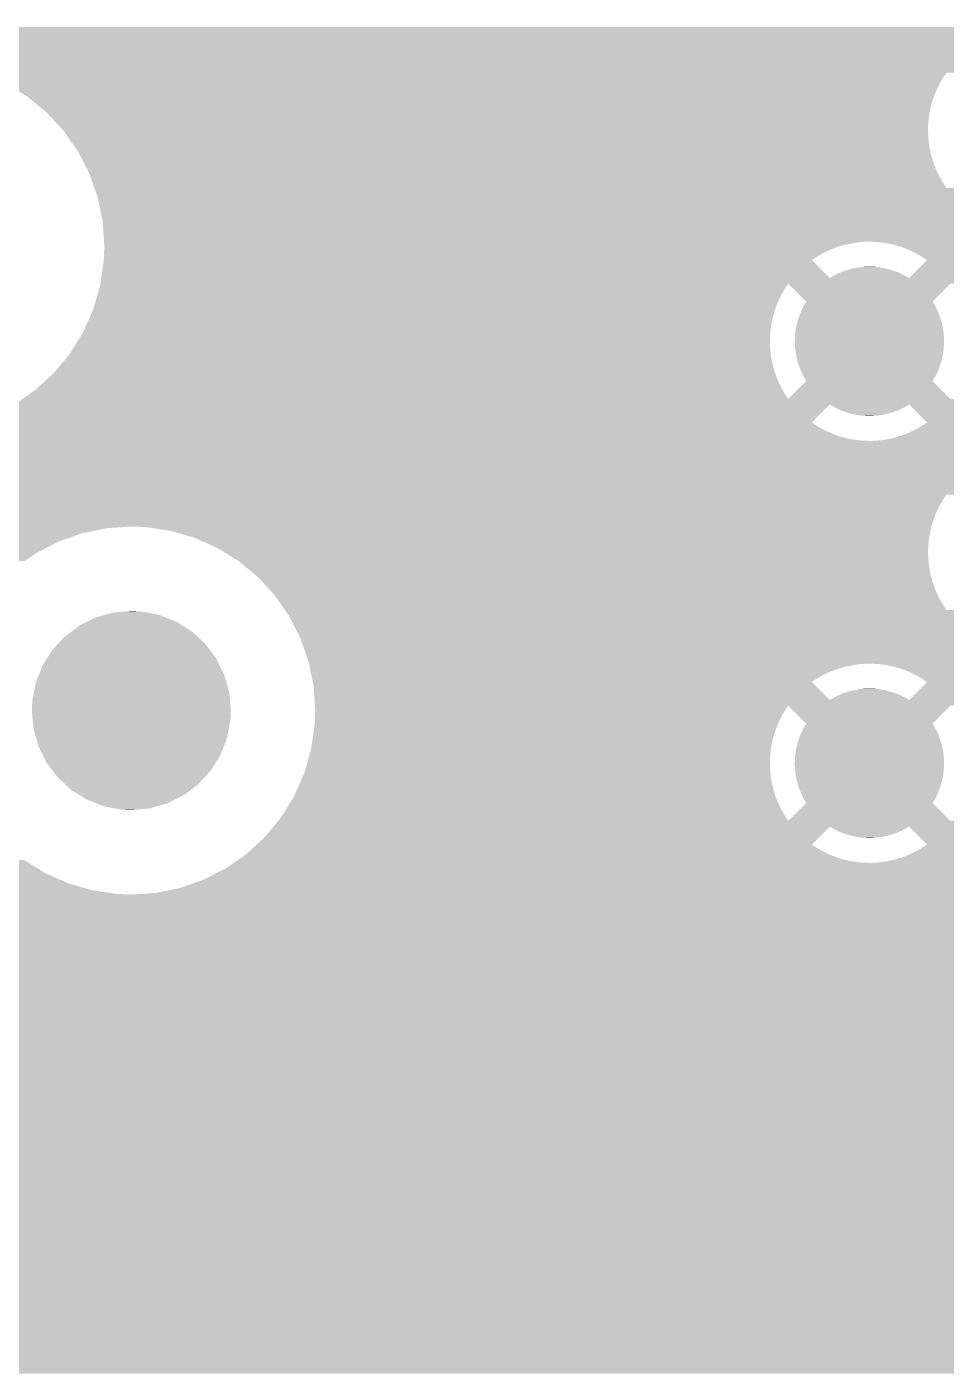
# Model space of a CAD drawing. Extents: x 295 to 953, y 10 to 290.
# Drawn here: x 764.64 to 775.71, y 251.25 to 267.46 of the extents above; entities that cross this region are included whole.
import ezdxf

# ---------------------------------------------------------------- set-up
doc = ezdxf.new("R2010")
doc.units = 0
doc.header["$LTSCALE"] = 5
doc.header["$MEASUREMENT"] = 0
doc.layers.add('FROMC1', color=7, linetype='CONTINUOUS')

msp = doc.modelspace()

# ---------------------------------------------------------------- linework, layer by layer
at = {"layer": 'FROMC1'}
for points in [[(728.195, 267.459), (728.195, 267.46), (779.868, 267.459), (779.867, 267.46)], [(728.201, 267.45), (728.195, 267.459), (779.868, 267.45), (779.868, 267.459)], [(728.22, 267.414), (728.201, 267.45), (779.868, 267.414), (779.868, 267.45)], [(728.222, 267.41), (728.22, 267.414), (776.595, 267.41), (776.665, 267.414)], [(728.226, 267.402), (728.222, 267.41), (776.526, 267.402), (776.595, 267.41)], [(728.233, 267.39), (728.226, 267.402), (776.457, 267.39), (776.526, 267.402)], [(728.234, 267.388), (728.233, 267.39), (776.448, 267.388), (776.457, 267.39)], [(728.24, 267.375), (728.234, 267.388), (776.389, 267.375), (776.448, 267.388)], [(728.249, 267.355), (728.24, 267.375), (776.322, 267.355), (776.389, 267.375)], [(728.26, 267.332), (728.249, 267.355), (776.256, 267.332), (776.322, 267.355)], [(728.263, 267.325), (728.26, 267.332), (776.241, 267.325), (776.256, 267.332)], [(728.272, 267.304), (728.263, 267.325), (776.192, 267.304), (776.241, 267.325)], [(728.284, 267.273), (728.272, 267.304), (776.129, 267.273), (776.192, 267.304)], [(728.289, 267.26), (728.284, 267.273), (776.107, 267.26), (776.129, 267.273)], [(728.296, 267.239), (728.289, 267.26), (776.069, 267.239), (776.107, 267.26)], [(728.309, 267.201), (728.296, 267.239), (776.01, 267.201), (776.069, 267.239)], [(728.311, 267.194), (728.309, 267.201), (776.001, 267.194), (776.01, 267.201)], [(728.311, 267.193), (728.311, 267.194), (775.999, 267.193), (776.001, 267.194)], [(728.329, 267.127), (728.311, 267.193), (776.065, 267.127), (775.999, 267.193)], [(728.343, 267.058), (728.329, 267.127), (776.133, 267.058), (776.065, 267.127)], [(728.347, 267.033), (728.343, 267.058), (776.158, 267.033), (776.133, 267.058)], [(763.536, 267.026), (763.358, 267.033), (776.166, 267.026), (776.158, 267.033)], [(763.832, 266.981), (763.536, 267.026), (776.21, 266.981), (776.166, 267.026)], [(763.848, 266.977), (763.832, 266.981), (776.215, 266.977), (776.21, 266.981)], [(764.081, 266.909), (763.848, 266.977), (779.868, 266.909), (779.868, 266.977)], [(764.12, 266.897), (764.081, 266.909), (775.707, 266.897), (775.715, 266.909)], [(764.225, 266.851), (764.12, 266.897), (775.676, 266.851), (775.707, 266.897)], [(764.36, 266.791), (764.225, 266.851), (775.641, 266.791), (775.676, 266.851)], [(764.394, 266.775), (764.36, 266.791), (775.633, 266.775), (775.641, 266.791)], [(764.47, 266.728), (764.394, 266.775), (775.609, 266.728), (775.633, 266.775)], [(764.573, 266.665), (764.47, 266.728), (775.581, 266.665), (775.609, 266.728)], [(764.649, 266.618), (764.573, 266.665), (775.564, 266.618), (775.581, 266.665)], [(764.671, 266.599), (764.649, 266.618), (775.557, 266.599), (775.564, 266.618)], [(764.752, 266.532), (764.671, 266.599), (775.536, 266.532), (775.557, 266.599)], [(764.834, 266.465), (764.752, 266.532), (775.52, 266.465), (775.536, 266.532)], [(764.88, 266.427), (764.834, 266.465), (775.513, 266.427), (775.52, 266.465)], [(764.908, 266.396), (764.88, 266.427), (775.507, 266.396), (775.513, 266.427)], [(764.972, 266.327), (764.908, 266.396), (775.499, 266.327), (775.507, 266.396)], [(765.037, 266.257), (764.972, 266.327), (775.494, 266.257), (775.499, 266.327)], [(765.083, 266.206), (765.037, 266.257), (775.494, 266.206), (775.494, 266.257)], [(765.097, 266.187), (765.083, 266.206), (775.494, 266.187), (775.494, 266.206)], [(765.145, 266.117), (765.097, 266.187), (775.498, 266.117), (775.494, 266.187)], [(765.194, 266.048), (765.145, 266.117), (775.505, 266.048), (775.498, 266.117)], [(765.242, 265.979), (765.194, 266.048), (775.517, 265.979), (775.505, 266.048)], [(765.255, 265.96), (765.242, 265.979), (775.521, 265.96), (775.517, 265.979)], [(765.28, 265.911), (765.255, 265.96), (775.533, 265.911), (775.521, 265.96)], [(765.315, 265.844), (765.28, 265.911), (775.552, 265.844), (775.533, 265.911)], [(765.348, 265.779), (765.315, 265.844), (775.576, 265.779), (775.552, 265.844)], [(765.381, 265.714), (765.348, 265.779), (775.603, 265.714), (775.576, 265.779)], [(765.392, 265.694), (765.381, 265.714), (775.613, 265.694), (775.603, 265.714)], [(765.407, 265.652), (765.392, 265.694), (775.634, 265.652), (775.613, 265.694)], [(765.428, 265.591), (765.407, 265.652), (775.669, 265.591), (775.634, 265.652)], [(765.449, 265.533), (765.428, 265.591), (775.707, 265.533), (775.669, 265.591)], [(765.453, 265.521), (765.449, 265.533), (775.715, 265.521), (775.707, 265.533)], [(765.477, 265.453), (765.453, 265.521), (779.868, 265.453), (779.868, 265.521)], [(765.492, 265.411), (765.477, 265.453), (776.172, 265.411), (776.215, 265.453)], [(765.527, 265.237), (765.492, 265.411), (775.999, 265.237), (776.172, 265.411)], [(765.535, 265.199), (765.527, 265.237), (776.057, 265.199), (775.999, 265.237)], [(765.543, 265.163), (765.535, 265.199), (776.117, 265.163), (776.057, 265.199)], [(765.549, 265.132), (765.543, 265.163), (776.179, 265.132), (776.117, 265.163)], [(765.552, 265.117), (765.549, 265.132), (776.212, 265.117), (776.179, 265.132)], [(765.553, 265.104), (765.552, 265.117), (776.243, 265.104), (776.212, 265.117)], [(765.555, 265.079), (765.553, 265.104), (776.308, 265.079), (776.243, 265.104)], [(765.556, 265.059), (765.555, 265.079), (776.375, 265.059), (776.308, 265.079)], [(765.557, 265.042), (765.556, 265.059), (776.443, 265.042), (776.375, 265.059)], [(765.558, 265.03), (765.557, 265.042), (776.512, 265.03), (776.443, 265.042)], [(765.559, 265.021), (765.558, 265.03), (776.581, 265.021), (776.512, 265.03)], [(765.559, 265.017), (765.559, 265.021), (776.651, 265.017), (776.581, 265.021)], [(765.559, 265.016), (765.559, 265.017), (776.72, 265.016), (776.651, 265.017)], [(765.569, 264.874), (765.559, 265.016), (779.868, 264.874), (779.868, 265.016)], [(765.569, 264.87), (765.569, 264.874), (774.69, 264.87), (774.76, 264.874)], [(765.569, 264.862), (765.569, 264.87), (774.621, 264.862), (774.69, 264.87)], [(765.57, 264.85), (765.569, 264.862), (774.552, 264.85), (774.621, 264.862)], [(765.571, 264.835), (765.57, 264.85), (774.484, 264.835), (774.552, 264.85)], [(765.572, 264.818), (765.571, 264.835), (774.427, 264.818), (774.484, 264.835)], [(765.571, 264.792), (765.572, 264.815), (774.351, 264.792), (774.417, 264.815)], [(765.572, 264.815), (765.572, 264.818), (774.417, 264.815), (774.427, 264.818)], [(774.829, 264.873), (774.76, 264.874), (779.868, 264.873), (779.868, 264.874)], [(774.899, 264.869), (774.829, 264.873), (779.868, 264.869), (779.868, 264.873)], [(774.968, 264.86), (774.899, 264.869), (779.868, 264.86), (779.868, 264.869)], [(775.037, 264.848), (774.968, 264.86), (779.868, 264.848), (779.868, 264.86)], [(775.105, 264.831), (775.037, 264.848), (779.868, 264.831), (779.868, 264.848)], [(775.172, 264.811), (775.105, 264.831), (779.868, 264.811), (779.868, 264.831)], [(775.237, 264.786), (775.172, 264.811), (779.868, 264.786), (779.868, 264.811)], [(765.535, 264.437), (765.565, 264.64), (774.31, 264.437), (774.106, 264.64)], [(765.565, 264.64), (765.566, 264.653), (774.106, 264.64), (774.094, 264.653)], [(765.566, 264.661), (765.568, 264.699), (774.105, 264.661), (774.164, 264.699)], [(765.566, 264.653), (765.566, 264.661), (774.094, 264.653), (774.105, 264.661)], [(765.568, 264.699), (765.569, 264.733), (774.164, 264.699), (774.224, 264.733)], [(765.569, 264.733), (765.57, 264.764), (774.224, 264.733), (774.287, 264.764)], [(765.57, 264.764), (765.571, 264.792), (774.287, 264.764), (774.351, 264.792)], [(775.301, 264.758), (775.237, 264.786), (779.868, 264.758), (779.868, 264.786)], [(775.265, 264.437), (775.481, 264.653), (779.868, 264.437), (779.868, 264.653)], [(775.363, 264.727), (775.301, 264.758), (779.868, 264.727), (779.868, 264.758)], [(775.423, 264.691), (775.363, 264.727), (779.868, 264.691), (779.868, 264.727)], [(775.481, 264.653), (775.423, 264.691), (779.868, 264.653), (779.868, 264.691)], [(774.363, 264.467), (774.398, 264.485), (775.213, 264.467), (775.176, 264.485)], [(774.398, 264.485), (774.417, 264.494), (775.176, 264.485), (775.159, 264.494)], [(774.417, 264.494), (774.453, 264.51), (775.159, 264.494), (775.121, 264.51)], [(774.453, 264.51), (774.473, 264.517), (775.121, 264.51), (775.103, 264.517)], [(774.473, 264.517), (774.51, 264.53), (775.103, 264.517), (775.064, 264.53)], [(774.51, 264.53), (774.531, 264.536), (775.064, 264.53), (775.046, 264.536)], [(774.531, 264.536), (774.568, 264.547), (775.046, 264.536), (775.005, 264.547)], [(774.568, 264.547), (774.59, 264.552), (775.005, 264.547), (774.987, 264.552)], [(774.59, 264.552), (774.627, 264.56), (774.987, 264.552), (774.945, 264.56)], [(774.627, 264.56), (774.65, 264.563), (774.945, 264.56), (774.928, 264.563)], [(774.65, 264.563), (774.687, 264.569), (774.928, 264.563), (774.884, 264.569)], [(774.687, 264.569), (774.713, 264.571), (774.884, 264.569), (774.868, 264.571)], [(774.713, 264.571), (774.747, 264.573), (774.868, 264.571), (774.82, 264.573)], [(774.747, 264.573), (774.808, 264.574), (774.82, 264.573), (774.808, 264.574)], [(765.511, 264.311), (765.521, 264.343), (773.771, 264.311), (773.793, 264.343)], [(765.521, 264.343), (765.525, 264.369), (773.793, 264.343), (773.81, 264.369)], [(765.525, 264.369), (765.535, 264.437), (779.868, 264.369), (779.868, 264.437)], [(774.026, 264.153), (773.81, 264.369), (775.549, 264.153), (775.765, 264.369)], [(774.31, 264.437), (774.344, 264.457), (775.265, 264.437), (775.23, 264.457)], [(774.344, 264.457), (774.363, 264.467), (775.23, 264.457), (775.213, 264.467)], [(765.457, 264.125), (765.476, 264.188), (773.676, 264.125), (773.704, 264.188)], [(765.476, 264.188), (765.494, 264.251), (773.704, 264.188), (773.736, 264.251)], [(765.494, 264.251), (765.511, 264.311), (773.736, 264.251), (773.771, 264.311)], [(765.379, 263.925), (765.409, 263.992), (773.615, 263.925), (773.631, 263.992)], [(765.409, 263.992), (765.437, 264.056), (773.631, 263.992), (773.651, 264.056)], [(765.437, 264.056), (765.438, 264.059), (773.651, 264.056), (773.652, 264.059)], [(765.438, 264.059), (765.457, 264.125), (773.652, 264.059), (773.676, 264.125)], [(773.946, 263.991), (773.961, 264.028), (775.629, 263.991), (775.615, 264.028)], [(773.961, 264.028), (773.969, 264.046), (775.615, 264.028), (775.606, 264.046)], [(773.969, 264.046), (773.987, 264.083), (775.606, 264.046), (775.589, 264.083)], [(773.987, 264.083), (773.996, 264.101), (775.589, 264.083), (775.579, 264.101)], [(773.996, 264.101), (774.016, 264.136), (775.579, 264.101), (775.56, 264.136)], [(774.016, 264.136), (774.026, 264.153), (775.56, 264.136), (775.549, 264.153)], [(765.317, 263.787), (765.348, 263.856), (773.594, 263.787), (773.602, 263.856)], [(765.348, 263.856), (765.379, 263.925), (773.602, 263.856), (773.615, 263.925)], [(773.899, 263.816), (773.907, 263.855), (775.675, 263.816), (775.668, 263.855)], [(773.907, 263.855), (773.911, 263.875), (775.668, 263.855), (775.664, 263.875)], [(773.911, 263.875), (773.921, 263.914), (775.664, 263.875), (775.654, 263.914)], [(773.921, 263.914), (773.926, 263.933), (775.654, 263.914), (775.648, 263.933)], [(773.926, 263.933), (773.939, 263.972), (775.648, 263.933), (775.636, 263.972)], [(773.939, 263.972), (773.946, 263.991), (775.636, 263.972), (775.629, 263.991)], [(765.232, 263.647), (765.275, 263.717), (773.589, 263.647), (773.589, 263.717)], [(765.275, 263.717), (765.315, 263.782), (773.589, 263.717), (773.594, 263.782)], [(765.315, 263.782), (765.317, 263.787), (773.594, 263.782), (773.594, 263.787)], [(773.888, 263.675), (773.889, 263.695), (775.687, 263.675), (775.686, 263.695)], [(773.889, 263.655), (773.888, 263.675), (775.686, 263.655), (775.687, 263.675)], [(773.889, 263.695), (773.891, 263.735), (775.686, 263.695), (775.685, 263.735)], [(773.891, 263.735), (773.892, 263.756), (775.685, 263.735), (775.683, 263.756)], [(773.892, 263.756), (773.897, 263.796), (775.683, 263.756), (775.679, 263.796)], [(773.897, 263.796), (773.899, 263.816), (775.679, 263.796), (775.675, 263.816)], [(765.085, 263.439), (765.142, 263.508), (773.612, 263.439), (773.6, 263.508)], [(765.142, 263.508), (765.157, 263.527), (773.6, 263.508), (773.598, 263.527)], [(765.157, 263.527), (765.189, 263.577), (773.598, 263.527), (773.593, 263.577)], [(765.189, 263.577), (765.232, 263.647), (773.593, 263.577), (773.589, 263.647)], [(773.89, 263.615), (773.889, 263.655), (775.684, 263.615), (775.686, 263.655)], [(773.892, 263.594), (773.89, 263.615), (775.683, 263.594), (775.684, 263.615)], [(773.897, 263.554), (773.892, 263.594), (775.678, 263.554), (775.683, 263.594)], [(773.9, 263.534), (773.897, 263.554), (775.676, 263.534), (775.678, 263.554)], [(773.907, 263.495), (773.9, 263.534), (775.668, 263.495), (775.676, 263.534)], [(764.973, 263.304), (765.029, 263.371), (773.647, 263.304), (773.628, 263.371)], [(765.029, 263.371), (765.085, 263.439), (773.628, 263.371), (773.612, 263.439)], [(773.911, 263.475), (773.907, 263.495), (775.664, 263.475), (775.668, 263.495)], [(773.921, 263.436), (773.911, 263.475), (775.654, 263.436), (775.664, 263.475)], [(773.927, 263.417), (773.921, 263.436), (775.649, 263.417), (775.654, 263.436)], [(773.939, 263.378), (773.927, 263.417), (775.636, 263.378), (775.649, 263.417)], [(773.946, 263.359), (773.939, 263.378), (775.63, 263.359), (775.636, 263.378)], [(773.961, 263.322), (773.946, 263.359), (775.614, 263.322), (775.63, 263.359)], [(764.835, 263.174), (764.904, 263.239), (773.698, 263.174), (773.671, 263.239)], [(764.904, 263.239), (764.966, 263.295), (773.671, 263.239), (773.651, 263.295)], [(764.966, 263.295), (764.973, 263.304), (773.651, 263.295), (773.647, 263.304)], [(773.81, 262.981), (774.026, 263.197), (775.765, 262.981), (775.549, 263.197)], [(773.969, 263.304), (773.961, 263.322), (775.606, 263.304), (775.614, 263.322)], [(773.986, 263.267), (773.969, 263.304), (775.588, 263.267), (775.606, 263.304)], [(773.996, 263.249), (773.986, 263.267), (775.58, 263.249), (775.588, 263.267)], [(774.015, 263.214), (773.996, 263.249), (775.559, 263.214), (775.58, 263.249)], [(774.026, 263.197), (774.015, 263.214), (775.549, 263.197), (775.559, 263.214)], [(764.603, 262.993), (764.687, 263.051), (773.802, 262.993), (773.764, 263.051)], [(764.687, 263.051), (764.746, 263.092), (773.764, 263.051), (773.74, 263.092)], [(764.746, 263.092), (764.767, 263.112), (773.74, 263.092), (773.729, 263.112)], [(764.767, 263.112), (764.835, 263.174), (773.729, 263.112), (773.698, 263.174)], [(764.233, 262.784), (764.486, 262.913), (774.18, 262.784), (774.31, 262.913)], [(764.486, 262.913), (764.5, 262.92), (779.868, 262.913), (779.868, 262.92)], [(764.5, 262.92), (764.587, 262.981), (779.868, 262.92), (779.868, 262.981)], [(764.587, 262.981), (764.603, 262.993), (773.81, 262.981), (773.802, 262.993)], [(774.345, 262.893), (774.31, 262.913), (775.231, 262.893), (775.265, 262.913)], [(774.362, 262.883), (774.345, 262.893), (775.212, 262.883), (775.231, 262.893)], [(774.399, 262.865), (774.362, 262.883), (775.177, 262.865), (775.212, 262.883)], [(774.416, 262.856), (774.399, 262.865), (775.158, 262.856), (775.177, 262.865)], [(775.481, 262.697), (775.265, 262.913), (779.868, 262.697), (779.868, 262.913)], [(763.95, 262.684), (763.988, 262.697), (774.114, 262.684), (774.094, 262.697)], [(763.988, 262.697), (764.233, 262.784), (774.094, 262.697), (774.18, 262.784)], [(774.454, 262.84), (774.416, 262.856), (775.122, 262.84), (775.158, 262.856)], [(774.472, 262.833), (774.454, 262.84), (775.102, 262.833), (775.122, 262.84)], [(774.512, 262.82), (774.472, 262.833), (775.065, 262.82), (775.102, 262.833)], [(774.529, 262.814), (774.512, 262.82), (775.044, 262.814), (775.065, 262.82)], [(774.57, 262.803), (774.529, 262.814), (775.007, 262.803), (775.044, 262.814)], [(774.588, 262.798), (774.57, 262.803), (774.985, 262.798), (775.007, 262.803)], [(774.63, 262.79), (774.588, 262.798), (774.948, 262.79), (774.985, 262.798)], [(774.647, 262.787), (774.63, 262.79), (774.925, 262.787), (774.948, 262.79)], [(774.691, 262.781), (774.647, 262.787), (774.888, 262.781), (774.925, 262.787)], [(774.707, 262.779), (774.691, 262.781), (774.862, 262.779), (774.888, 262.781)], [(774.755, 262.777), (774.707, 262.779), (774.828, 262.777), (774.862, 262.779)], [(774.767, 262.776), (774.755, 262.777), (774.767, 262.776), (774.828, 262.777)], [(775.47, 262.689), (775.481, 262.697), (779.868, 262.689), (779.868, 262.697)], [(713.828, 262.592), (713.828, 262.603), (774.274, 262.592), (774.252, 262.603)], [(713.828, 262.564), (713.828, 262.592), (774.338, 262.564), (774.274, 262.592)], [(713.828, 262.539), (713.828, 262.564), (774.403, 262.539), (774.338, 262.564)], [(713.828, 262.519), (713.828, 262.539), (774.47, 262.519), (774.403, 262.539)], [(763.358, 262.603), (763.656, 262.623), (774.252, 262.603), (774.212, 262.623)], [(763.657, 262.623), (763.828, 262.659), (774.212, 262.623), (774.152, 262.659)], [(763.828, 262.659), (763.95, 262.684), (774.152, 262.659), (774.114, 262.684)], [(775.091, 262.515), (775.158, 262.535), (779.868, 262.515), (779.868, 262.535)], [(775.158, 262.535), (775.224, 262.558), (779.868, 262.535), (779.868, 262.558)], [(775.224, 262.558), (775.288, 262.586), (779.868, 262.558), (779.868, 262.586)], [(775.288, 262.586), (775.351, 262.617), (779.868, 262.586), (779.868, 262.617)], [(775.351, 262.617), (775.411, 262.651), (779.868, 262.617), (779.868, 262.651)], [(775.411, 262.651), (775.47, 262.689), (779.868, 262.651), (779.868, 262.689)], [(713.828, 262.502), (713.828, 262.519), (774.538, 262.502), (774.47, 262.519)], [(713.828, 262.49), (713.828, 262.502), (774.607, 262.49), (774.538, 262.502)], [(713.828, 262.481), (713.828, 262.49), (774.676, 262.481), (774.607, 262.49)], [(713.828, 262.477), (713.828, 262.481), (774.746, 262.477), (774.676, 262.481)], [(713.828, 262.476), (713.828, 262.477), (774.815, 262.476), (774.746, 262.477)], [(713.828, 262.334), (713.828, 262.476), (779.868, 262.334), (779.868, 262.476)], [(774.815, 262.476), (774.885, 262.48), (779.868, 262.476), (779.868, 262.48)], [(774.885, 262.48), (774.954, 262.488), (779.868, 262.48), (779.868, 262.488)], [(774.954, 262.488), (775.023, 262.5), (779.868, 262.488), (779.868, 262.5)], [(775.023, 262.5), (775.091, 262.515), (779.868, 262.5), (779.868, 262.515)], [(713.828, 262.33), (713.828, 262.334), (776.595, 262.33), (776.665, 262.334)], [(713.828, 262.322), (713.828, 262.33), (776.526, 262.322), (776.595, 262.33)], [(713.828, 262.31), (713.828, 262.322), (776.457, 262.31), (776.526, 262.322)], [(713.828, 262.295), (713.828, 262.31), (776.389, 262.295), (776.457, 262.31)], [(713.828, 262.275), (713.828, 262.295), (776.322, 262.275), (776.389, 262.295)], [(713.828, 262.252), (713.828, 262.275), (776.256, 262.252), (776.322, 262.275)], [(713.828, 262.224), (713.828, 262.252), (776.192, 262.224), (776.256, 262.252)], [(713.828, 262.193), (713.828, 262.224), (776.129, 262.193), (776.192, 262.224)], [(713.828, 262.159), (713.828, 262.193), (776.069, 262.159), (776.129, 262.193)], [(713.828, 262.121), (713.828, 262.159), (776.01, 262.121), (776.069, 262.159)], [(713.828, 262.113), (713.828, 262.121), (775.999, 262.113), (776.01, 262.121)], [(713.828, 261.897), (713.828, 262.113), (776.215, 261.897), (775.999, 262.113)], [(713.828, 261.829), (713.828, 261.897), (779.868, 261.829), (779.868, 261.897)], [(713.828, 261.771), (713.828, 261.829), (775.676, 261.771), (775.715, 261.829)], [(713.828, 261.711), (713.828, 261.771), (775.641, 261.711), (775.676, 261.771)], [(713.828, 261.648), (713.828, 261.711), (775.609, 261.648), (775.641, 261.711)], [(713.828, 261.585), (713.828, 261.648), (775.581, 261.585), (775.609, 261.648)], [(713.828, 261.519), (713.828, 261.585), (775.557, 261.519), (775.581, 261.585)], [(713.828, 261.452), (713.828, 261.519), (775.536, 261.452), (775.557, 261.519)], [(713.828, 261.445), (713.828, 261.452), (775.535, 261.445), (775.536, 261.452)], [(735.596, 261.438), (735.418, 261.445), (765.792, 261.438), (765.898, 261.445)], [(735.684, 261.425), (735.596, 261.438), (765.598, 261.425), (765.792, 261.438)], [(735.892, 261.393), (735.684, 261.425), (765.447, 261.393), (765.598, 261.425)], [(766.076, 261.438), (765.898, 261.445), (775.533, 261.438), (775.535, 261.445)], [(766.372, 261.393), (766.076, 261.438), (775.522, 261.393), (775.533, 261.438)], [(735.993, 261.364), (735.892, 261.393), (765.305, 261.364), (765.447, 261.393)], [(736.18, 261.309), (735.993, 261.364), (765.15, 261.309), (765.305, 261.364)], [(736.281, 261.264), (736.18, 261.309), (765.022, 261.264), (765.15, 261.309)], [(736.454, 261.187), (736.281, 261.264), (764.872, 261.187), (765.022, 261.264)], [(766.403, 261.385), (766.372, 261.393), (775.52, 261.385), (775.522, 261.393)], [(766.638, 261.316), (766.403, 261.385), (775.507, 261.316), (775.52, 261.385)], [(766.66, 261.309), (766.638, 261.316), (775.507, 261.309), (775.507, 261.316)], [(766.801, 261.247), (766.66, 261.309), (775.499, 261.247), (775.507, 261.309)], [(766.934, 261.187), (766.801, 261.247), (775.495, 261.187), (775.499, 261.247)], [(736.551, 261.128), (736.454, 261.187), (764.755, 261.128), (764.872, 261.187)], [(736.709, 261.03), (736.551, 261.128), (764.615, 261.03), (764.755, 261.128)], [(766.951, 261.177), (766.934, 261.187), (775.494, 261.177), (775.495, 261.187)], [(767.064, 261.107), (766.951, 261.177), (775.494, 261.107), (775.494, 261.177)], [(767.176, 261.037), (767.064, 261.107), (775.498, 261.037), (775.494, 261.107)], [(767.189, 261.03), (767.176, 261.037), (775.499, 261.03), (775.498, 261.037)], [(767.263, 260.968), (767.189, 261.03), (775.505, 260.968), (775.499, 261.03)], [(767.347, 260.899), (767.263, 260.968), (775.517, 260.899), (775.505, 260.968)], [(767.42, 260.839), (767.347, 260.899), (775.531, 260.839), (775.517, 260.899)], [(767.427, 260.831), (767.42, 260.839), (775.533, 260.831), (775.531, 260.839)], [(767.489, 260.764), (767.427, 260.831), (775.552, 260.764), (775.533, 260.831)], [(767.549, 260.699), (767.489, 260.764), (775.576, 260.699), (775.552, 260.764)], [(767.608, 260.634), (767.549, 260.699), (775.603, 260.634), (775.576, 260.699)], [(767.623, 260.618), (767.608, 260.634), (775.611, 260.618), (775.603, 260.634)], [(767.656, 260.572), (767.623, 260.618), (775.634, 260.572), (775.611, 260.618)], [(765.836, 260.423), (765.898, 260.429), (766.014, 260.423), (765.898, 260.429)], [(767.698, 260.511), (767.656, 260.572), (775.669, 260.511), (775.634, 260.572)], [(767.739, 260.453), (767.698, 260.511), (775.707, 260.453), (775.669, 260.511)], [(767.747, 260.441), (767.739, 260.453), (775.715, 260.441), (775.707, 260.453)], [(767.794, 260.373), (767.747, 260.441), (779.868, 260.373), (779.868, 260.441)], [(765.268, 260.25), (765.371, 260.301), (766.517, 260.25), (766.436, 260.301)], [(765.371, 260.301), (765.466, 260.348), (766.436, 260.301), (766.315, 260.348)], [(765.466, 260.348), (765.583, 260.382), (766.315, 260.348), (766.231, 260.382)], [(765.583, 260.382), (765.678, 260.409), (766.231, 260.382), (766.09, 260.409)], [(765.678, 260.409), (765.836, 260.423), (766.09, 260.409), (766.014, 260.423)], [(767.795, 260.372), (767.794, 260.373), (776.214, 260.372), (776.215, 260.373)], [(767.905, 260.157), (767.795, 260.372), (775.999, 260.157), (776.214, 260.372)], [(765.016, 260.035), (765.092, 260.118), (766.786, 260.035), (766.696, 260.118)], [(765.092, 260.118), (765.181, 260.184), (766.696, 260.118), (766.623, 260.184)], [(765.181, 260.184), (765.268, 260.25), (766.623, 260.184), (766.517, 260.25)], [(767.925, 260.119), (767.905, 260.157), (776.057, 260.119), (775.999, 260.157)], [(767.932, 260.106), (767.925, 260.119), (776.079, 260.106), (776.057, 260.119)], [(767.94, 260.083), (767.932, 260.106), (776.117, 260.083), (776.079, 260.106)], [(764.883, 259.859), (764.943, 259.955), (766.918, 259.859), (766.846, 259.955)], [(764.943, 259.955), (765.016, 260.035), (766.846, 259.955), (766.786, 260.035)], [(767.951, 260.052), (767.94, 260.083), (776.179, 260.052), (776.117, 260.083)], [(767.961, 260.024), (767.951, 260.052), (776.243, 260.024), (776.179, 260.052)], [(767.969, 259.999), (767.961, 260.024), (776.308, 259.999), (776.243, 260.024)], [(767.977, 259.979), (767.969, 259.999), (776.375, 259.979), (776.308, 259.999)], [(767.982, 259.962), (767.977, 259.979), (776.443, 259.962), (776.375, 259.979)], [(767.987, 259.95), (767.982, 259.962), (776.512, 259.95), (776.443, 259.962)], [(767.99, 259.941), (767.987, 259.95), (776.581, 259.941), (776.512, 259.95)], [(767.991, 259.937), (767.99, 259.941), (776.651, 259.937), (776.581, 259.941)], [(764.826, 259.768), (764.883, 259.859), (766.963, 259.768), (766.918, 259.859)], [(767.992, 259.936), (767.991, 259.937), (776.72, 259.936), (776.651, 259.937)], [(768.032, 259.823), (767.992, 259.936), (779.868, 259.823), (779.868, 259.936)], [(768.038, 259.794), (768.032, 259.823), (779.868, 259.794), (779.868, 259.823)], [(768.038, 259.79), (768.038, 259.794), (774.69, 259.79), (774.76, 259.794)], [(768.04, 259.782), (768.038, 259.79), (774.621, 259.782), (774.69, 259.79)], [(768.042, 259.77), (768.04, 259.782), (774.552, 259.77), (774.621, 259.782)], [(774.829, 259.793), (774.76, 259.794), (779.868, 259.793), (779.868, 259.794)], [(774.899, 259.789), (774.829, 259.793), (779.868, 259.789), (779.868, 259.793)], [(774.968, 259.78), (774.899, 259.789), (779.868, 259.78), (779.868, 259.789)], [(775.037, 259.768), (774.968, 259.78), (779.868, 259.768), (779.868, 259.78)], [(764.746, 259.563), (764.785, 259.662), (767.044, 259.563), (767.016, 259.662)], [(764.785, 259.662), (764.826, 259.768), (767.016, 259.662), (766.963, 259.768)], [(768.046, 259.755), (768.042, 259.77), (774.484, 259.755), (774.552, 259.77)], [(768.05, 259.735), (768.046, 259.755), (774.417, 259.735), (774.484, 259.755)], [(768.055, 259.712), (768.05, 259.735), (774.351, 259.712), (774.417, 259.735)], [(768.06, 259.684), (768.055, 259.712), (774.287, 259.684), (774.351, 259.712)], [(768.067, 259.653), (768.06, 259.684), (774.224, 259.653), (774.287, 259.684)], [(768.074, 259.619), (768.067, 259.653), (774.164, 259.619), (774.224, 259.653)], [(768.082, 259.581), (768.074, 259.619), (774.105, 259.581), (774.164, 259.619)], [(775.105, 259.751), (775.037, 259.768), (779.868, 259.751), (779.868, 259.768)], [(775.172, 259.731), (775.105, 259.751), (779.868, 259.731), (779.868, 259.751)], [(775.237, 259.706), (775.172, 259.731), (779.868, 259.706), (779.868, 259.731)], [(775.301, 259.678), (775.237, 259.706), (779.868, 259.678), (779.868, 259.706)], [(775.363, 259.647), (775.301, 259.678), (779.868, 259.647), (779.868, 259.678)], [(775.423, 259.611), (775.363, 259.647), (779.868, 259.611), (779.868, 259.647)], [(764.724, 259.45), (764.746, 259.563), (767.076, 259.45), (767.044, 259.563)], [(768.083, 259.573), (768.082, 259.581), (774.094, 259.573), (774.105, 259.581)], [(768.092, 259.529), (768.083, 259.573), (774.137, 259.529), (774.094, 259.573)], [(768.104, 259.357), (768.092, 259.529), (774.31, 259.357), (774.137, 259.529)], [(774.51, 259.45), (774.531, 259.456), (775.064, 259.45), (775.046, 259.456)], [(774.531, 259.456), (774.568, 259.467), (775.046, 259.456), (775.005, 259.467)], [(774.568, 259.467), (774.59, 259.472), (775.005, 259.467), (774.987, 259.472)], [(774.59, 259.472), (774.627, 259.48), (774.987, 259.472), (774.945, 259.48)], [(774.627, 259.48), (774.65, 259.483), (774.945, 259.48), (774.928, 259.483)], [(774.65, 259.483), (774.687, 259.489), (774.928, 259.483), (774.884, 259.489)], [(774.687, 259.489), (774.713, 259.491), (774.884, 259.489), (774.868, 259.491)], [(774.713, 259.491), (774.747, 259.493), (774.868, 259.491), (774.82, 259.493)], [(774.747, 259.493), (774.808, 259.494), (774.82, 259.493), (774.808, 259.494)], [(775.265, 259.357), (775.481, 259.573), (779.868, 259.357), (779.868, 259.573)], [(775.481, 259.573), (775.423, 259.611), (779.868, 259.573), (779.868, 259.611)], [(764.699, 259.23), (764.704, 259.347), (767.096, 259.23), (767.086, 259.347)], [(764.704, 259.347), (764.724, 259.45), (767.086, 259.347), (767.076, 259.45)], [(768.108, 259.289), (768.104, 259.357), (779.868, 259.289), (779.868, 259.357)], [(774.31, 259.357), (774.344, 259.377), (775.265, 259.357), (775.23, 259.377)], [(774.344, 259.377), (774.363, 259.387), (775.23, 259.377), (775.213, 259.387)], [(774.363, 259.387), (774.398, 259.405), (775.213, 259.387), (775.176, 259.405)], [(774.398, 259.405), (774.417, 259.414), (775.176, 259.405), (775.159, 259.414)], [(774.417, 259.414), (774.453, 259.43), (775.159, 259.414), (775.121, 259.43)], [(774.453, 259.43), (774.473, 259.437), (775.121, 259.43), (775.103, 259.437)], [(774.473, 259.437), (774.51, 259.45), (775.103, 259.437), (775.064, 259.45)], [(764.709, 259.113), (764.699, 259.23), (767.091, 259.113), (767.096, 259.23)], [(768.112, 259.231), (768.108, 259.289), (773.771, 259.231), (773.81, 259.289)], [(768.108, 259.108), (768.11, 259.171), (773.704, 259.108), (773.736, 259.171)], [(768.11, 259.171), (768.112, 259.23), (773.736, 259.171), (773.771, 259.23)], [(768.112, 259.23), (768.112, 259.231), (773.771, 259.23), (773.771, 259.231)], [(774.026, 259.073), (773.81, 259.289), (775.549, 259.073), (775.765, 259.289)], [(764.719, 259.01), (764.709, 259.113), (767.071, 259.01), (767.091, 259.113)], [(764.751, 258.897), (764.719, 259.01), (767.049, 258.897), (767.071, 259.01)], [(768.084, 258.912), (768.094, 258.979), (773.631, 258.912), (773.652, 258.979)], [(768.094, 258.979), (768.104, 259.045), (773.652, 258.979), (773.676, 259.045)], [(768.104, 259.045), (768.105, 259.052), (773.676, 259.045), (773.679, 259.052)], [(768.105, 259.052), (768.108, 259.108), (773.679, 259.052), (773.704, 259.108)], [(773.969, 258.966), (773.987, 259.003), (775.606, 258.966), (775.589, 259.003)], [(773.987, 259.003), (773.996, 259.021), (775.589, 259.003), (775.579, 259.021)], [(773.996, 259.021), (774.016, 259.056), (775.579, 259.021), (775.56, 259.056)], [(774.016, 259.056), (774.026, 259.073), (775.56, 259.056), (775.549, 259.073)], [(764.779, 258.798), (764.751, 258.897), (767.011, 258.798), (767.049, 258.897)], [(768.064, 258.776), (768.074, 258.845), (773.602, 258.776), (773.615, 258.845)], [(768.074, 258.845), (768.084, 258.912), (773.615, 258.845), (773.631, 258.912)], [(773.911, 258.795), (773.921, 258.834), (775.664, 258.795), (775.654, 258.834)], [(773.921, 258.834), (773.926, 258.853), (775.654, 258.834), (775.648, 258.853)], [(773.926, 258.853), (773.939, 258.892), (775.648, 258.853), (775.636, 258.892)], [(773.939, 258.892), (773.946, 258.911), (775.636, 258.892), (775.629, 258.911)], [(773.946, 258.911), (773.961, 258.948), (775.629, 258.911), (775.615, 258.948)], [(773.961, 258.948), (773.969, 258.966), (775.615, 258.948), (775.606, 258.966)], [(764.832, 258.692), (764.779, 258.798), (766.969, 258.692), (767.011, 258.798)], [(764.877, 258.601), (764.832, 258.692), (766.912, 258.601), (766.969, 258.692)], [(768.026, 258.637), (768.047, 258.707), (773.589, 258.637), (773.594, 258.707)], [(768.047, 258.707), (768.061, 258.755), (773.594, 258.707), (773.6, 258.755)], [(768.061, 258.755), (768.064, 258.776), (773.6, 258.755), (773.602, 258.776)], [(773.889, 258.615), (773.891, 258.655), (775.686, 258.615), (775.685, 258.655)], [(773.891, 258.655), (773.892, 258.676), (775.685, 258.655), (775.683, 258.676)], [(773.892, 258.676), (773.897, 258.716), (775.683, 258.676), (775.679, 258.716)], [(773.897, 258.716), (773.899, 258.736), (775.679, 258.716), (775.675, 258.736)], [(773.899, 258.736), (773.907, 258.775), (775.675, 258.736), (775.668, 258.775)], [(773.907, 258.775), (773.911, 258.795), (775.668, 258.775), (775.664, 258.795)], [(764.949, 258.505), (764.877, 258.601), (766.852, 258.505), (766.912, 258.601)], [(765.01, 258.425), (764.949, 258.505), (766.779, 258.425), (766.852, 258.505)], [(767.977, 258.468), (767.986, 258.497), (773.596, 258.468), (773.593, 258.497)], [(767.986, 258.497), (768.006, 258.567), (773.593, 258.497), (773.589, 258.567)], [(768.006, 258.567), (768.026, 258.637), (773.589, 258.567), (773.589, 258.637)], [(773.888, 258.595), (773.889, 258.615), (775.687, 258.595), (775.686, 258.615)], [(773.889, 258.575), (773.888, 258.595), (775.686, 258.575), (775.687, 258.595)], [(773.89, 258.535), (773.889, 258.575), (775.684, 258.535), (775.686, 258.575)], [(773.892, 258.514), (773.89, 258.535), (775.683, 258.514), (775.684, 258.535)], [(773.897, 258.474), (773.892, 258.514), (775.678, 258.474), (775.683, 258.514)], [(765.1, 258.342), (765.01, 258.425), (766.703, 258.342), (766.779, 258.425)], [(765.172, 258.276), (765.1, 258.342), (766.615, 258.276), (766.703, 258.342)], [(767.899, 258.291), (767.929, 258.359), (773.628, 258.291), (773.612, 258.359)], [(767.929, 258.359), (767.959, 258.428), (773.612, 258.359), (773.6, 258.428)], [(767.959, 258.428), (767.977, 258.468), (773.6, 258.428), (773.596, 258.468)], [(773.9, 258.454), (773.897, 258.474), (775.676, 258.454), (775.678, 258.474)], [(773.907, 258.415), (773.9, 258.454), (775.668, 258.415), (775.676, 258.454)], [(773.911, 258.395), (773.907, 258.415), (775.664, 258.395), (775.668, 258.415)], [(773.921, 258.356), (773.911, 258.395), (775.654, 258.356), (775.664, 258.395)], [(773.927, 258.337), (773.921, 258.356), (775.649, 258.337), (775.654, 258.356)], [(773.939, 258.298), (773.927, 258.337), (775.636, 258.298), (775.649, 258.337)], [(765.278, 258.21), (765.172, 258.276), (766.527, 258.21), (766.615, 258.276)], [(765.359, 258.159), (765.278, 258.21), (766.425, 258.159), (766.527, 258.21)], [(765.48, 258.112), (765.359, 258.159), (766.329, 258.112), (766.425, 258.159)], [(767.793, 258.094), (767.833, 258.159), (773.698, 258.094), (773.671, 258.159)], [(767.833, 258.159), (767.855, 258.194), (773.671, 258.159), (773.658, 258.194)], [(767.855, 258.194), (767.869, 258.224), (773.658, 258.194), (773.647, 258.224)], [(767.869, 258.224), (767.899, 258.291), (773.647, 258.224), (773.628, 258.291)], [(773.946, 258.279), (773.939, 258.298), (775.63, 258.279), (775.636, 258.298)], [(773.961, 258.242), (773.946, 258.279), (775.614, 258.242), (775.63, 258.279)], [(773.969, 258.224), (773.961, 258.242), (775.606, 258.224), (775.614, 258.242)], [(773.986, 258.187), (773.969, 258.224), (775.588, 258.187), (775.606, 258.224)], [(773.996, 258.169), (773.986, 258.187), (775.58, 258.169), (775.588, 258.187)], [(774.015, 258.134), (773.996, 258.169), (775.559, 258.134), (775.58, 258.169)], [(765.564, 258.078), (765.48, 258.112), (766.212, 258.078), (766.329, 258.112)], [(765.705, 258.051), (765.564, 258.078), (766.117, 258.051), (766.212, 258.078)], [(765.781, 258.037), (765.705, 258.051), (765.959, 258.037), (766.117, 258.051)], [(765.898, 258.031), (765.781, 258.037), (765.898, 258.031), (765.959, 258.037)], [(767.717, 257.971), (767.755, 258.032), (773.764, 257.971), (773.729, 258.032)], [(767.755, 258.032), (767.793, 258.094), (773.729, 258.032), (773.698, 258.094)], [(773.81, 257.901), (774.026, 258.117), (775.765, 257.901), (775.549, 258.117)], [(774.026, 258.117), (774.015, 258.134), (775.549, 258.117), (775.559, 258.134)], [(767.61, 257.833), (767.666, 257.901), (779.868, 257.833), (779.868, 257.901)], [(767.666, 257.901), (767.676, 257.913), (773.81, 257.901), (773.802, 257.913)], [(767.676, 257.913), (767.697, 257.939), (773.802, 257.913), (773.785, 257.939)], [(767.697, 257.939), (767.717, 257.971), (773.785, 257.939), (773.764, 257.971)], [(767.408, 257.617), (767.506, 257.707), (774.094, 257.617), (774.184, 257.707)], [(767.506, 257.707), (767.61, 257.833), (774.184, 257.707), (774.31, 257.833)], [(774.345, 257.813), (774.31, 257.833), (775.231, 257.813), (775.265, 257.833)], [(774.362, 257.803), (774.345, 257.813), (775.212, 257.803), (775.231, 257.813)], [(774.399, 257.785), (774.362, 257.803), (775.177, 257.785), (775.212, 257.803)], [(774.416, 257.776), (774.399, 257.785), (775.158, 257.776), (775.177, 257.785)], [(774.454, 257.76), (774.416, 257.776), (775.122, 257.76), (775.158, 257.776)], [(774.472, 257.753), (774.454, 257.76), (775.102, 257.753), (775.122, 257.76)], [(774.512, 257.74), (774.472, 257.753), (775.065, 257.74), (775.102, 257.753)], [(774.529, 257.734), (774.512, 257.74), (775.044, 257.734), (775.065, 257.74)], [(774.57, 257.723), (774.529, 257.734), (775.007, 257.723), (775.044, 257.734)], [(774.588, 257.718), (774.57, 257.723), (774.985, 257.718), (775.007, 257.723)], [(774.63, 257.71), (774.588, 257.718), (774.948, 257.71), (774.985, 257.718)], [(774.647, 257.707), (774.63, 257.71), (774.925, 257.707), (774.948, 257.71)], [(774.691, 257.701), (774.647, 257.707), (774.888, 257.701), (774.925, 257.707)], [(774.707, 257.699), (774.691, 257.701), (774.862, 257.699), (774.888, 257.701)], [(774.755, 257.697), (774.707, 257.699), (774.828, 257.697), (774.862, 257.699)], [(774.767, 257.696), (774.755, 257.697), (774.767, 257.696), (774.828, 257.697)], [(775.481, 257.617), (775.265, 257.833), (779.868, 257.617), (779.868, 257.833)], [(767.286, 257.504), (767.294, 257.512), (774.291, 257.504), (774.274, 257.512)], [(767.294, 257.512), (767.328, 257.543), (774.274, 257.512), (774.212, 257.543)], [(767.328, 257.543), (767.366, 257.579), (774.212, 257.543), (774.152, 257.579)], [(767.366, 257.579), (767.408, 257.617), (774.152, 257.579), (774.094, 257.617)], [(775.288, 257.506), (775.351, 257.537), (779.868, 257.506), (779.868, 257.537)], [(775.351, 257.537), (775.411, 257.571), (779.868, 257.537), (779.868, 257.571)], [(775.411, 257.571), (775.47, 257.609), (779.868, 257.571), (779.868, 257.609)], [(775.47, 257.609), (775.481, 257.617), (779.868, 257.609), (779.868, 257.617)], [(736.56, 257.332), (736.7, 257.43), (764.764, 257.332), (764.606, 257.43)], [(767.04, 257.332), (767.132, 257.396), (779.868, 257.332), (779.868, 257.396)], [(767.132, 257.397), (767.139, 257.401), (774.746, 257.397), (774.676, 257.401)], [(767.132, 257.396), (767.132, 257.397), (774.815, 257.396), (774.746, 257.397)], [(767.139, 257.401), (767.151, 257.41), (774.676, 257.401), (774.607, 257.41)], [(767.151, 257.41), (767.169, 257.422), (774.607, 257.41), (774.538, 257.422)], [(767.169, 257.422), (767.192, 257.439), (774.538, 257.422), (774.47, 257.439)], [(767.192, 257.439), (767.222, 257.459), (774.47, 257.439), (774.403, 257.459)], [(767.222, 257.459), (767.256, 257.484), (774.403, 257.459), (774.338, 257.484)], [(767.256, 257.484), (767.286, 257.504), (774.338, 257.484), (774.291, 257.504)], [(774.815, 257.396), (774.885, 257.4), (779.868, 257.396), (779.868, 257.4)], [(774.885, 257.4), (774.954, 257.408), (779.868, 257.4), (779.868, 257.408)], [(774.954, 257.408), (775.023, 257.42), (779.868, 257.408), (779.868, 257.42)], [(775.023, 257.42), (775.091, 257.435), (779.868, 257.42), (779.868, 257.435)], [(775.091, 257.435), (775.158, 257.455), (779.868, 257.435), (779.868, 257.455)], [(775.158, 257.455), (775.224, 257.478), (779.868, 257.455), (779.868, 257.478)], [(775.224, 257.478), (775.288, 257.506), (779.868, 257.478), (779.868, 257.506)], [(736.165, 257.151), (736.293, 257.196), (765.135, 257.151), (765.034, 257.196)], [(736.293, 257.196), (736.443, 257.273), (765.034, 257.196), (764.861, 257.273)], [(736.443, 257.273), (736.56, 257.332), (764.861, 257.273), (764.764, 257.332)], [(766.49, 257.096), (766.773, 257.196), (779.868, 257.096), (779.868, 257.196)], [(766.773, 257.196), (767.04, 257.332), (779.868, 257.196), (779.868, 257.332)], [(735.523, 257.022), (735.717, 257.035), (765.719, 257.022), (765.632, 257.035)], [(735.717, 257.035), (735.868, 257.067), (765.632, 257.035), (765.423, 257.067)], [(735.868, 257.067), (736.01, 257.096), (765.423, 257.067), (765.322, 257.096)], [(736.01, 257.096), (736.165, 257.151), (765.322, 257.096), (765.135, 257.151)], [(765.898, 257.015), (766.197, 257.035), (779.868, 257.015), (779.868, 257.035)], [(766.197, 257.035), (766.49, 257.096), (779.868, 257.035), (779.868, 257.096)], [(713.828, 254.422), (713.828, 257.015), (779.868, 254.422), (779.868, 257.015)], [(735.418, 257.015), (735.523, 257.022), (765.898, 257.015), (765.719, 257.022)], [(752.007, 254.418), (751.928, 254.422), (779.868, 254.418), (779.868, 254.422)], [(752.196, 254.381), (752.007, 254.418), (779.868, 254.381), (779.868, 254.418)], [(752.372, 254.306), (752.196, 254.381), (779.868, 254.306), (779.868, 254.381)], [(752.528, 254.195), (752.372, 254.306), (779.868, 254.195), (779.868, 254.306)], [(752.657, 254.053), (752.528, 254.195), (779.868, 254.053), (779.868, 254.195)], [(752.754, 253.888), (752.657, 254.053), (779.868, 253.888), (779.868, 254.053)], [(752.814, 253.706), (752.754, 253.888), (779.868, 253.706), (779.868, 253.888)], [(752.834, 253.515), (752.814, 253.706), (779.868, 253.515), (779.868, 253.706)], [(752.831, 253.435), (752.834, 253.515), (779.868, 253.435), (779.868, 253.515)], [(752.794, 253.247), (752.831, 253.435), (779.868, 253.247), (779.868, 253.435)], [(752.718, 253.071), (752.794, 253.247), (779.868, 253.071), (779.868, 253.247)], [(752.607, 252.915), (752.718, 253.071), (779.868, 252.915), (779.868, 253.071)], [(752.466, 252.785), (752.538, 252.852), (779.905, 252.785), (779.877, 252.852)], [(752.538, 252.852), (752.591, 252.9), (779.877, 252.852), (779.868, 252.9)], [(752.591, 252.9), (752.607, 252.915), (779.868, 252.9), (779.868, 252.915)], [(752.118, 252.628), (752.3, 252.688), (779.97, 252.628), (779.945, 252.688)], [(752.3, 252.688), (752.466, 252.785), (779.945, 252.688), (779.905, 252.785)], [(713.828, 252.029), (713.828, 252.608), (780.218, 252.029), (779.978, 252.608)], [(751.928, 252.608), (752.118, 252.628), (779.978, 252.608), (779.97, 252.628)], [(713.828, 251.973), (713.828, 252.029), (780.262, 251.973), (780.218, 252.029)], [(713.828, 251.96), (713.828, 251.973), (780.286, 251.96), (780.262, 251.973)], [(713.828, 251.62), (713.828, 251.96), (781.109, 251.62), (780.286, 251.96)], [(713.828, 251.61), (713.828, 251.62), (781.158, 251.61), (781.109, 251.62)], [(713.828, 251.285), (713.828, 251.61), (797.937, 251.285), (797.937, 251.61)], [(735.742, 251.261), (735.418, 251.285), (797.937, 251.261), (797.937, 251.285)], [(735.807, 251.247), (735.742, 251.261), (797.937, 251.247), (797.937, 251.261)]]:
    msp.add_solid(points, dxfattribs=at)

doc.saveas('drawing.dxf')
